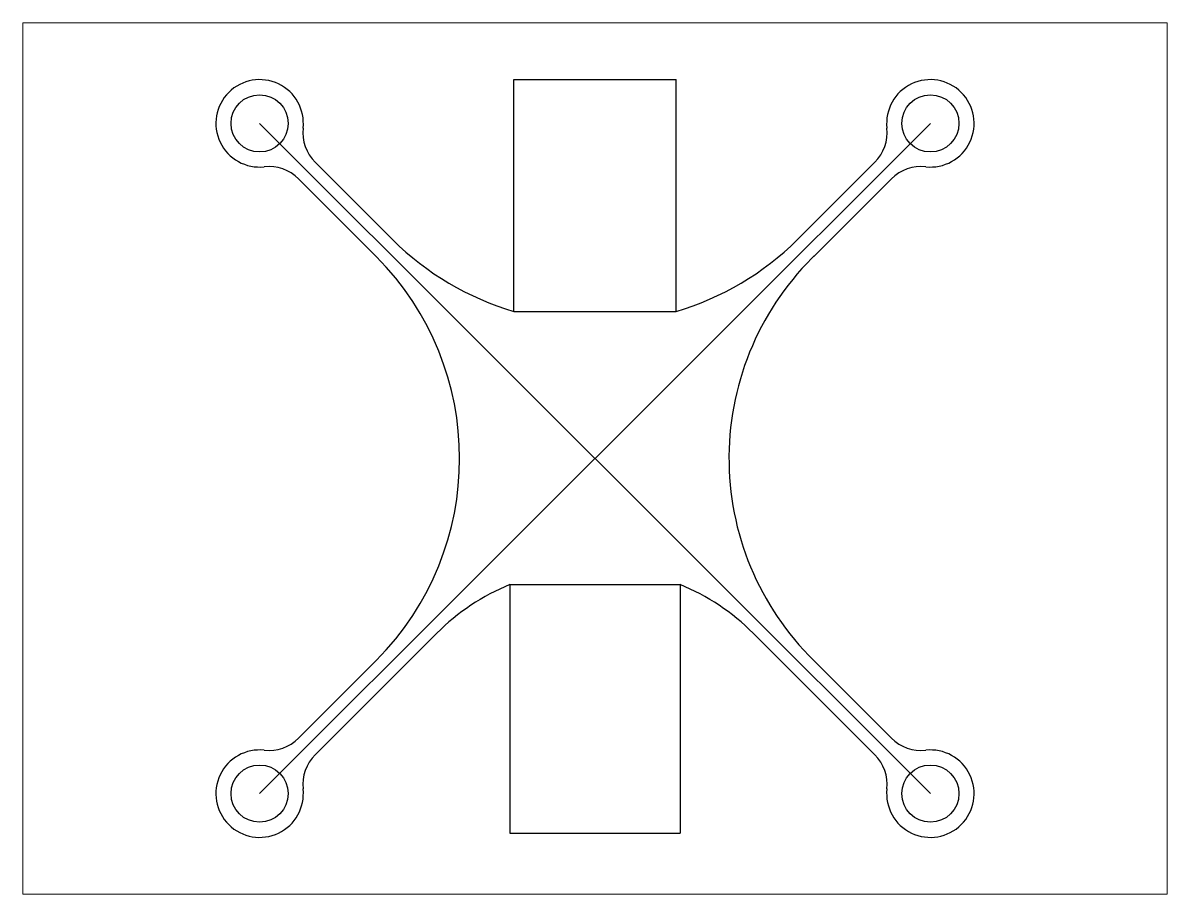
# Paper-space layout '布局1' of a CAD drawing. Header units: inches. Extents: x 1.05 to 9.45, y 0.8 to 7.2.
# The model-space entities are those that its viewports show. They can reach past a viewport. Long polylines and large blocks are cut down to what shows.
import ezdxf

# ---------------------------------------------------------------- set-up
doc = ezdxf.new("R2010")
doc.units = ezdxf.units.IN
doc.header["$MEASUREMENT"] = 0

msp = doc.modelspace()

# ---------------------------------------------------------------- linework, layer by layer
for p, q in [((378.6, 650), (378.6, 925.8)), ((378.6, 925.8), (571.4, 925.8)), ((571.4, 650), (571.4, 925.8)), ((76.2, 873.8), (873.8, 76.2)), ((873.8, 873.8), (76.2, 76.2)), ((142.3, 827.5), (234.6, 735.2)), ((715.4, 735.2), (807.7, 827.5)), ((214.8, 715.4), (121.7, 808.5)), ((827.5, 807.7), (735.2, 715.4)), ((378.6, 650), (571.4, 650)), ((373.8, 325), (576.2, 325)), ((373.8, 325), (373.8, 29)), ((576.2, 325), (576.2, 29)), ((288.9, 269.1), (140.8, 121)), ((807.7, 122.5), (661.6, 268.6)), ((122.5, 142.3), (214.8, 234.6)), ((730.9, 238.9), (827.8, 142)), ((373.8, 29), (576.2, 29))]:
    msp.add_line(p, q)
for centre in [(76.2, 873.8), (873.8, 873.8), (76.2, 76.2), (873.8, 76.2)]:
    msp.add_circle(centre, 34)
for centre, radius, start, end in [((76.2, 873.8), 52, 353.8623, 276.1377), ((873.8, 873.8), 52, 263.8623, 186.1377), ((177.6, 862.9), 50, 173.8623, 225), ((772.4, 862.9), 50, 315, 6.1377), ((87.1, 772.4), 50, 45, 96.1377), ((862.9, 772.4), 50, 83.8623, 135), ((475, 977.2), 341.1, 225.2002, 253.5808), ((475, 977.2), 341.1, 286.4192, 314.7998), ((-26.8, 475), 340.8, 315.149, 44.851), ((971.3, 475.1), 337, 133.5726, 225.515), ((475, 79), 266, 112.3579, 135), ((475, 79), 266, 45, 67.6421), ((87.1, 177.6), 50, 263.8623, 315), ((862.9, 177.6), 50, 225, 276.1377), ((76.2, 76.2), 52, 83.8623, 6.1377), ((873.8, 76.2), 52, 173.8623, 96.1377), ((177.6, 87.1), 50, 135, 186.1377), ((772.4, 87.1), 50, 353.8623, 45)]:
    msp.add_arc(centre, radius, start, end)

psp = doc.layouts.new('布局1')

# ---------------------------------------------------------------- viewports
at = {"layer": '0'}
psp.add_viewport(center=(5.25, 4), size=(8.4, 6.4), view_center_point=(474.9994, 474.9994), view_height=1036.722622, dxfattribs=at)

doc.saveas('drawing.dxf')
